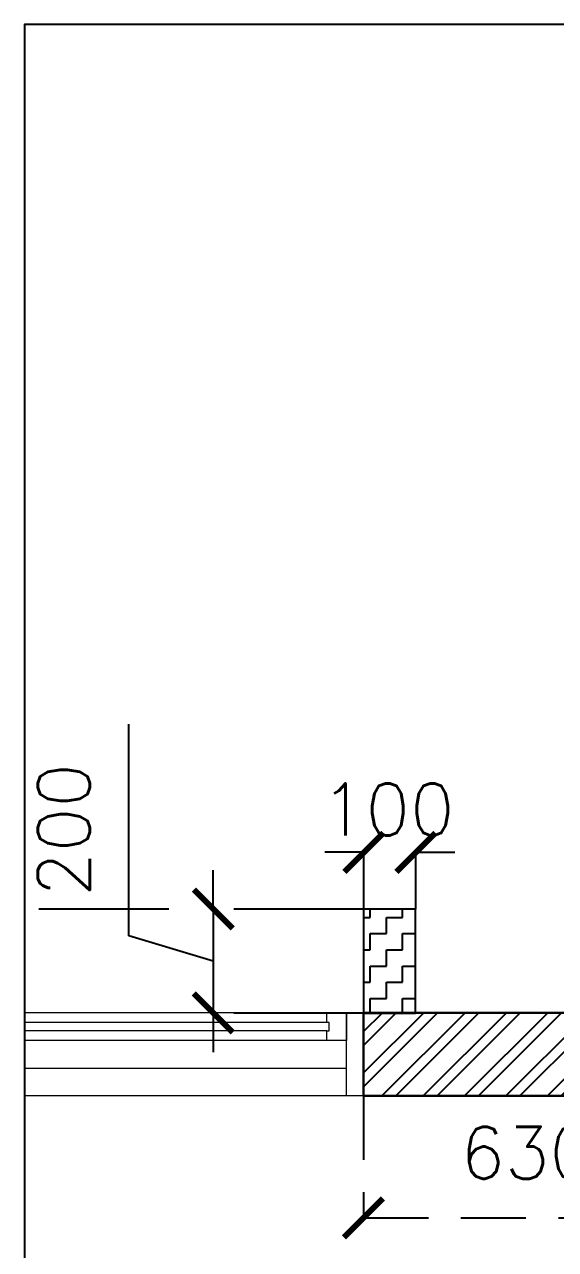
# Model space of a CAD drawing. Header units: millimetres. Extents: x 1135099 to 1230264, y -5736945 to -5695799.
# Drawn here: x 1135099 to 1136121, y -5728561 to -5726204 of the extents above; entities that cross this region are included whole.
import ezdxf

# ---------------------------------------------------------------- set-up
doc = ezdxf.new("R2010")
doc.units = ezdxf.units.MM
doc.header["$LTSCALE"] = 1000
doc.header["$MEASUREMENT"] = 0
for name, pattern in [('2BHK-A - BACK$0$AUDIT_D_120904163729-0', [0]), ('AUDIT_D_120904163729-0', [0]), ('T 10_TYPICAL ELEVATION$0$AUDIT_D_120904163729-0', [0]), ('T 10_TYPICAL ELEVATION$0$HIDDEN', [0.375, 0.25, -0.125]), ('T10(T7 IS SIMILAR BUT MIRROR) - DIMENSION & TEXTING$0$( Hidden )', [0.375, 0.25, -0.125]), ('T10(T7 IS SIMILAR BUT MIRROR) - DIMENSION & TEXTING$0$HIDDEN', [0.375, 0.25, -0.125]), ('T8(T9 IS SIMILAR) - TYPICAL FLOOR ELEVATION$0$AUDIT_D_120904163729-0', [0]), ('T8(T9 IS SIMILAR) - TYPICAL FLOOR ELEVATION$0$HIDDEN', [0.375, 0.25, -0.125])]:
    doc.linetypes.add(name, pattern=pattern)
doc.layers.get('0').update_dxf_attribs({"linetype": 'AUDIT_D_120904163729-0'})
for name, color, linetype in [('2BHK-A - BACK$0$A-HATCH -160', 251, '2BHK-A - BACK$0$AUDIT_D_120904163729-0'), ('T 10_TYPICAL ELEVATION$0$A-DIM', 1, 'T 10_TYPICAL ELEVATION$0$AUDIT_D_120904163729-0'), ('T10(T7 IS SIMILAR BUT MIRROR) - DIMENSION & TEXTING$0$A-DIMENSIONS', 2, 'T10(T7 IS SIMILAR BUT MIRROR) - DIMENSION & TEXTING$0$HIDDEN'), ('T8(T9 IS SIMILAR) - TYPICAL FLOOR ELEVATION$0$A-WALL HATCH', 252, 'T8(T9 IS SIMILAR) - TYPICAL FLOOR ELEVATION$0$AUDIT_D_120904163729-0'), ('T8(T9 IS SIMILAR) - TYPICAL FLOOR ELEVATION$0$A-WALL-FEATURES', 6, 'T8(T9 IS SIMILAR) - TYPICAL FLOOR ELEVATION$0$AUDIT_D_120904163729-0')]:
    doc.layers.add(name, color=color, linetype=linetype)
doc.layers.add('2BHK-A - BACK$0$A-WALL- 160', color=6, linetype='Continuous', lineweight=30)
doc.layers.add('2BHK-A - BACK$0$Window', color=4, linetype='Continuous', lineweight=20)
doc.styles.add('T 10_TYPICAL ELEVATION$0$Romans 1', font='romans.shx', dxfattribs={"height": 100})
doc.styles.add('T10(T7 IS SIMILAR BUT MIRROR) - DIMENSION & TEXTING$0$Romans 1', font='romans.shx', dxfattribs={"height": 100})
doc.dimstyles.new('T 10_TYPICAL ELEVATION$0$ALPINE S', dxfattribs={"dimscale": 0, "dimtxt": 100, "dimasz": 75, "dimexe": 0, "dimexo": 0, "dimgap": 75, "dimtad": 1, "dimdec": 0, "dimzin": 0, "dimdsep": 46, "dimtxsty": 'T 10_TYPICAL ELEVATION$0$Romans 1', "dimblk": 'T 10_TYPICAL ELEVATION$0$_ArchTick', "dimcen": 0.09, "dimclrd": 256, "dimclre": 256, "dimclrt": 7, "dimadec": 0, "dimazin": 0, "dimtfac": 1, "dimtdec": 0, "dimtofl": 0, "dimtmove": 1, "dimatfit": 0, "dimldrblk": 'T 10_TYPICAL ELEVATION$0$_Open90', "dimfxl": 1, "dimtolj": 1, "dimtzin": 0, "dimarcsym": 0})
doc.dimstyles.new('T10(T7 IS SIMILAR BUT MIRROR) - DIMENSION & TEXTING$0$ALPINE S', dxfattribs={"dimscale": 0, "dimtxt": 100, "dimasz": 75, "dimexe": 0, "dimexo": 0, "dimgap": 75, "dimtad": 1, "dimdec": 0, "dimzin": 0, "dimdsep": 46, "dimtxsty": 'T10(T7 IS SIMILAR BUT MIRROR) - DIMENSION & TEXTING$0$Romans 1', "dimblk": 'T10(T7 IS SIMILAR BUT MIRROR) - DIMENSION & TEXTING$0$_ArchTick', "dimcen": 0.09, "dimclrd": 256, "dimclre": 256, "dimclrt": 7, "dimadec": 0, "dimazin": 0, "dimtfac": 1, "dimtdec": 0, "dimtofl": 0, "dimtmove": 1, "dimatfit": 0, "dimldrblk": 'T10(T7 IS SIMILAR BUT MIRROR) - DIMENSION & TEXTING$0$_Open90', "dimfxl": 1, "dimtolj": 1, "dimtzin": 0, "dimarcsym": 0})

# ---------------------------------------------------------------- blocks, each defined once
blk = doc.blocks.new('T 10_TYPICAL ELEVATION$0$_ArchTick')
at = {"color": 0, "linetype": 'ByBlock', "const_width": 0.15}
blk.add_lwpolyline([(-0.5, -0.5), (0.5, 0.5)], dxfattribs=at)
blk = doc.blocks.new('*D109')
at = {"layer": 'T 10_TYPICAL ELEVATION$0$A-DIM', "lineweight": -2, "transparency": 16777216}
for p, q in [((1135299.9, -5727957.1), (1135299.9, -5727550)), ((1135462.4, -5727905.8), (1135462.4, -5727830.8)), ((1135462.4, -5727905.8), (1135462.4, -5728105.8)), ((1135462.4, -5728005.8), (1135299.9, -5727957.1)), ((1135462.4, -5728105.8), (1135462.4, -5728180.8))]:
    blk.add_line(p, q, dxfattribs=at)
at = {"layer": 'T 10_TYPICAL ELEVATION$0$A-DIM', "linetype": 'T 10_TYPICAL ELEVATION$0$HIDDEN', "lineweight": -2, "transparency": 16777216}
for p, q in [((1135752.2, -5727905.8), (1135462.4, -5727905.8)), ((1135752.2, -5728105.8), (1135462.4, -5728105.8))]:
    blk.add_line(p, q, dxfattribs=at)
at = {"layer": 'T 10_TYPICAL ELEVATION$0$A-DIM', "linetype": 'ByBlock', "lineweight": -2, "transparency": 16777216, "xscale": 75, "yscale": 75, "zscale": 75}
for p, rotation in [((1135462.4, -5727905.8), 270), ((1135462.4, -5728105.8), 90)]:
    blk.add_blockref('T 10_TYPICAL ELEVATION$0$_ArchTick', p, dxfattribs=dict(at, rotation=rotation))
at = {"layer": 'T 10_TYPICAL ELEVATION$0$A-DIM', "color": 7, "linetype": 'ByBlock', "transparency": 16777216, "insert": (1135174.9, -5727753.5), "char_height": 100, "attachment_point": 5, "rotation": 90, "style": 'T 10_TYPICAL ELEVATION$0$Romans 1'}
blk.add_mtext('\\A1;200', dxfattribs=at)
blk = doc.blocks.new('T 10_TYPICAL ELEVATION$0$_Open90')
at = {"color": 0, "linetype": 'ByBlock', "lineweight": -2}
for p, q in [((-0.5, 0.5), (0, 0)), ((0, 0), (-1, 0)), ((0, 0), (-0.5, -0.5))]:
    blk.add_line(p, q, dxfattribs=at)
blk = doc.blocks.new('*D110')
at = {"layer": 'T 10_TYPICAL ELEVATION$0$A-DIM', "lineweight": -2, "transparency": 16777216}
for p, q in [((1135752.2, -5727796.7), (1135677.2, -5727796.7)), ((1135852.2, -5727796.7), (1135927.2, -5727796.7))]:
    blk.add_line(p, q, dxfattribs=at)
at = {"layer": 'T 10_TYPICAL ELEVATION$0$A-DIM', "linetype": 'T 10_TYPICAL ELEVATION$0$HIDDEN', "lineweight": -2, "transparency": 16777216}
for p, q in [((1135752.2, -5727905.8), (1135752.2, -5727796.7)), ((1135852.2, -5727905.8), (1135852.2, -5727796.7))]:
    blk.add_line(p, q, dxfattribs=at)
at = {"layer": 'T 10_TYPICAL ELEVATION$0$A-DIM', "linetype": 'ByBlock', "lineweight": -2, "transparency": 16777216, "xscale": 75, "yscale": 75, "zscale": 75}
blk.add_blockref('T 10_TYPICAL ELEVATION$0$_ArchTick', (1135752.2, -5727796.7), dxfattribs=at)
at = {"layer": 'T 10_TYPICAL ELEVATION$0$A-DIM', "linetype": 'ByBlock', "lineweight": -2, "transparency": 16777216, "xscale": 75, "yscale": 75, "zscale": 75, "rotation": 180}
blk.add_blockref('T 10_TYPICAL ELEVATION$0$_ArchTick', (1135852.2, -5727796.7), dxfattribs=at)
at = {"layer": 'T 10_TYPICAL ELEVATION$0$A-DIM', "color": 7, "linetype": 'ByBlock', "transparency": 16777216, "insert": (1135798, -5727714.2), "char_height": 100, "attachment_point": 5, "style": 'T 10_TYPICAL ELEVATION$0$Romans 1'}
blk.add_mtext('\\A1;100', dxfattribs=at)
blk = doc.blocks.new('T10(T7 IS SIMILAR BUT MIRROR) - DIMENSION & TEXTING$0$_ArchTick')
at = {"color": 0, "linetype": 'ByBlock', "const_width": 0.15}
blk.add_lwpolyline([(-0.5, -0.5), (0.5, 0.5)], dxfattribs=at)
blk = doc.blocks.new('*D111')
at = {"layer": 'T10(T7 IS SIMILAR BUT MIRROR) - DIMENSION & TEXTING$0$A-DIMENSIONS', "linetype": 'T10(T7 IS SIMILAR BUT MIRROR) - DIMENSION & TEXTING$0$( Hidden )', "lineweight": -2, "ltscale": 0.5, "transparency": 16777216}
for p, q in [((1135751.2, -5728263), (1135751.2, -5728499.7)), ((1136381.5, -5728265.4), (1136381.5, -5728499.7))]:
    blk.add_line(p, q, dxfattribs=at)
at = {"layer": 'T10(T7 IS SIMILAR BUT MIRROR) - DIMENSION & TEXTING$0$A-DIMENSIONS', "lineweight": -2, "ltscale": 0.5, "transparency": 16777216}
blk.add_line((1135751.2, -5728499.7), (1136381.5, -5728499.7), dxfattribs=at)
at = {"layer": 'T10(T7 IS SIMILAR BUT MIRROR) - DIMENSION & TEXTING$0$A-DIMENSIONS', "lineweight": -2, "ltscale": 0.5, "transparency": 16777216, "xscale": 75, "yscale": 75, "zscale": 75, "rotation": 180}
blk.add_blockref('T10(T7 IS SIMILAR BUT MIRROR) - DIMENSION & TEXTING$0$_ArchTick', (1135751.2, -5728499.7), dxfattribs=at)
at = {"layer": 'T10(T7 IS SIMILAR BUT MIRROR) - DIMENSION & TEXTING$0$A-DIMENSIONS', "lineweight": -2, "ltscale": 0.5, "transparency": 16777216, "xscale": 75, "yscale": 75, "zscale": 75}
blk.add_blockref('T10(T7 IS SIMILAR BUT MIRROR) - DIMENSION & TEXTING$0$_ArchTick', (1136381.5, -5728499.7), dxfattribs=at)
at = {"layer": 'T10(T7 IS SIMILAR BUT MIRROR) - DIMENSION & TEXTING$0$A-DIMENSIONS', "color": 7, "ltscale": 0.5, "transparency": 16777216, "insert": (1136066.4, -5728374.7), "char_height": 100, "attachment_point": 5, "style": 'T10(T7 IS SIMILAR BUT MIRROR) - DIMENSION & TEXTING$0$Romans 1'}
blk.add_mtext('\\A1;630', dxfattribs=at)
blk = doc.blocks.new('T10(T7 IS SIMILAR BUT MIRROR) - DIMENSION & TEXTING$0$_Open90')
at = {"color": 0, "linetype": 'ByBlock', "lineweight": -2}
for p, q in [((-0.5, 0.5), (0, 0)), ((0, 0), (-1, 0)), ((0, 0), (-0.5, -0.5))]:
    blk.add_line(p, q, dxfattribs=at)

msp = doc.modelspace()

# ---------------------------------------------------------------- hatches: boundary and pattern name
at = {"layer": '2BHK-A - BACK$0$A-HATCH -160', "linetype": 'ByBlock'}
h = msp.add_hatch(dxfattribs=at)
h.set_pattern_fill('ANSI32', color=256, scale=150)
h.set_pattern_definition([(45, (-66110.917, -27015.53), (-39.77475644, 39.77475644), []), (45, (-66084.4, -27015.53), (-39.77475644, 39.77475644), [])])
h.paths.add_polyline_path([(1135751.6, -5728265.4), (1136381.2, -5728265.4), (1136381.2, -5728105.4), (1135751.6, -5728105.4)])
at = {"layer": 'T8(T9 IS SIMILAR) - TYPICAL FLOOR ELEVATION$0$A-WALL HATCH', "linetype": 'ByBlock'}
h = msp.add_hatch(dxfattribs=at)
h.set_pattern_fill('ZIGZAG', color=256, scale=250)
h.set_pattern_definition([(0, (-66110.917, -27015.53), (31.25, 31.25), [31.25, -31.25]), (90, (-66079.667, -27015.53), (-31.25, 31.25), [31.25, -31.25])])
h.paths.add_polyline_path([(1135751.7, -5727905.8), (1135751.7, -5728105.8), (1135851.7, -5728105.8), (1135851.7, -5727905.8)])

# ---------------------------------------------------------------- linework, layer by layer
at = {"linetype": 'ByBlock'}
msp.add_lwpolyline([(1145416.5, -5726204.4), (1135099.2, -5726204.4), (1135099.2, -5730078.6), (1145416.5, -5730078.6)], close=True, dxfattribs=at)
at = {"layer": '2BHK-A - BACK$0$A-WALL- 160', "linetype": 'ByBlock'}
for p, q in [((1135751.6, -5728105.4, -0.4), (1136381.2, -5728105.4, -0.4)), ((1135751.6, -5728265.4, -0.4), (1135751.6, -5728105.4, -0.4)), ((1135751.6, -5728265.4, -0.4), (1136381.2, -5728265.4, -0.4))]:
    msp.add_line(p, q, dxfattribs=at)
at = {"layer": '2BHK-A - BACK$0$Window', "color": 1, "lineweight": 13}
for p, q in [((1135681.1, -5728105.4, -0.4), (1135099.2, -5728105.4, -0.4)), ((1135681.1, -5728158.7, -0.4), (1135099.2, -5728158.7, -0.4)), ((1135099.2, -5728212.1, -0.4), (1135718.6, -5728212.1, -0.4)), ((1135718.6, -5728265.4, -0.4), (1135099.2, -5728265.4, -0.4))]:
    msp.add_line(p, q, dxfattribs=at)
at = {"layer": '2BHK-A - BACK$0$Window', "color": 5, "lineweight": 13}
for p, q in [((1135681.1, -5728124, -0.4), (1135099.2, -5728124, -0.4)), ((1135681.1, -5728140.2, -0.4), (1135099.2, -5728140.2, -0.4))]:
    msp.add_line(p, q, dxfattribs=at)
at = {"layer": '2BHK-A - BACK$0$Window', "color": 4, "lineweight": 13, "elevation": -0.4}
for points in [[(1135681.1, -5728124), (1135681.1, -5728105.4), (1135718.6, -5728105.4), (1135718.6, -5728158.7), (1135681.1, -5728158.7), (1135681.1, -5728140.2), (1135685.6, -5728140.2), (1135685.6, -5728124)], [(1135751.6, -5728265.4), (1135718.6, -5728265.4), (1135718.6, -5728105.4), (1135751.6, -5728105.4)]]:
    msp.add_lwpolyline(points, close=True, dxfattribs=at)
at = {"layer": 'T8(T9 IS SIMILAR) - TYPICAL FLOOR ELEVATION$0$A-WALL-FEATURES', "color": 8, "linetype": 'T8(T9 IS SIMILAR) - TYPICAL FLOOR ELEVATION$0$HIDDEN'}
msp.add_line((1135751.7, -5727905.8, -0.4), (1135099.2, -5727905.8, -0.4), dxfattribs=at)
at = {"layer": 'T8(T9 IS SIMILAR) - TYPICAL FLOOR ELEVATION$0$A-WALL-FEATURES', "linetype": 'ByBlock', "elevation": -0.4}
msp.add_lwpolyline([(1135751.7, -5727905.8), (1135751.7, -5728105.8), (1135851.7, -5728105.8), (1135851.7, -5727905.8)], close=True, dxfattribs=at)

# ---------------------------------------------------------------- dimensions: what is measured, and where the dimension line sits
at = {"layer": 'T 10_TYPICAL ELEVATION$0$A-DIM', "linetype": 'ByBlock'}
dim = msp.add_linear_dim(base=(1135462.4, -5728105.8, 0), p1=(1135752.2, -5727905.8, 0), p2=(1135752.2, -5728105.8, 0), angle=90, dimstyle='T 10_TYPICAL ELEVATION$0$ALPINE S', override={"dimscale": 1, "dimfxl": 5, "dimarcsym": 1}, dxfattribs=at)
dim.commit()
dim.dimension.update_dxf_attribs({"geometry": '*D109', "text_midpoint": (1135174.9, -5727882.1, 0)})
dim = msp.add_linear_dim(base=(1135752.2, -5727796.7, -0.4), p1=(1135852.2, -5727905.8, -0.4), p2=(1135752.2, -5727905.8, -0.4), angle=180, dimstyle='T 10_TYPICAL ELEVATION$0$ALPINE S', override={"dimscale": 1, "dimfxl": 5, "dimarcsym": 1}, dxfattribs=at)
dim.commit()
dim.dimension.update_dxf_attribs({"geometry": '*D110', "text_midpoint": (1135798, -5727839.2, -0.4), "dimtype": 160})
at = {"layer": 'T10(T7 IS SIMILAR BUT MIRROR) - DIMENSION & TEXTING$0$A-DIMENSIONS', "ltscale": 0.5}
dim = msp.add_linear_dim(base=(1136381.5, -5728499.7, -0.4), p1=(1135751.2, -5728263, -0.4), p2=(1136381.5, -5728265.4, -0.4), angle=0, dimstyle='T10(T7 IS SIMILAR BUT MIRROR) - DIMENSION & TEXTING$0$ALPINE S', override={"dimscale": 1}, dxfattribs=at)
dim.commit()
dim.dimension.update_dxf_attribs({"geometry": '*D111', "text_midpoint": (1136066.4, -5728374.7, -0.4)})

doc.saveas('drawing.dxf')
